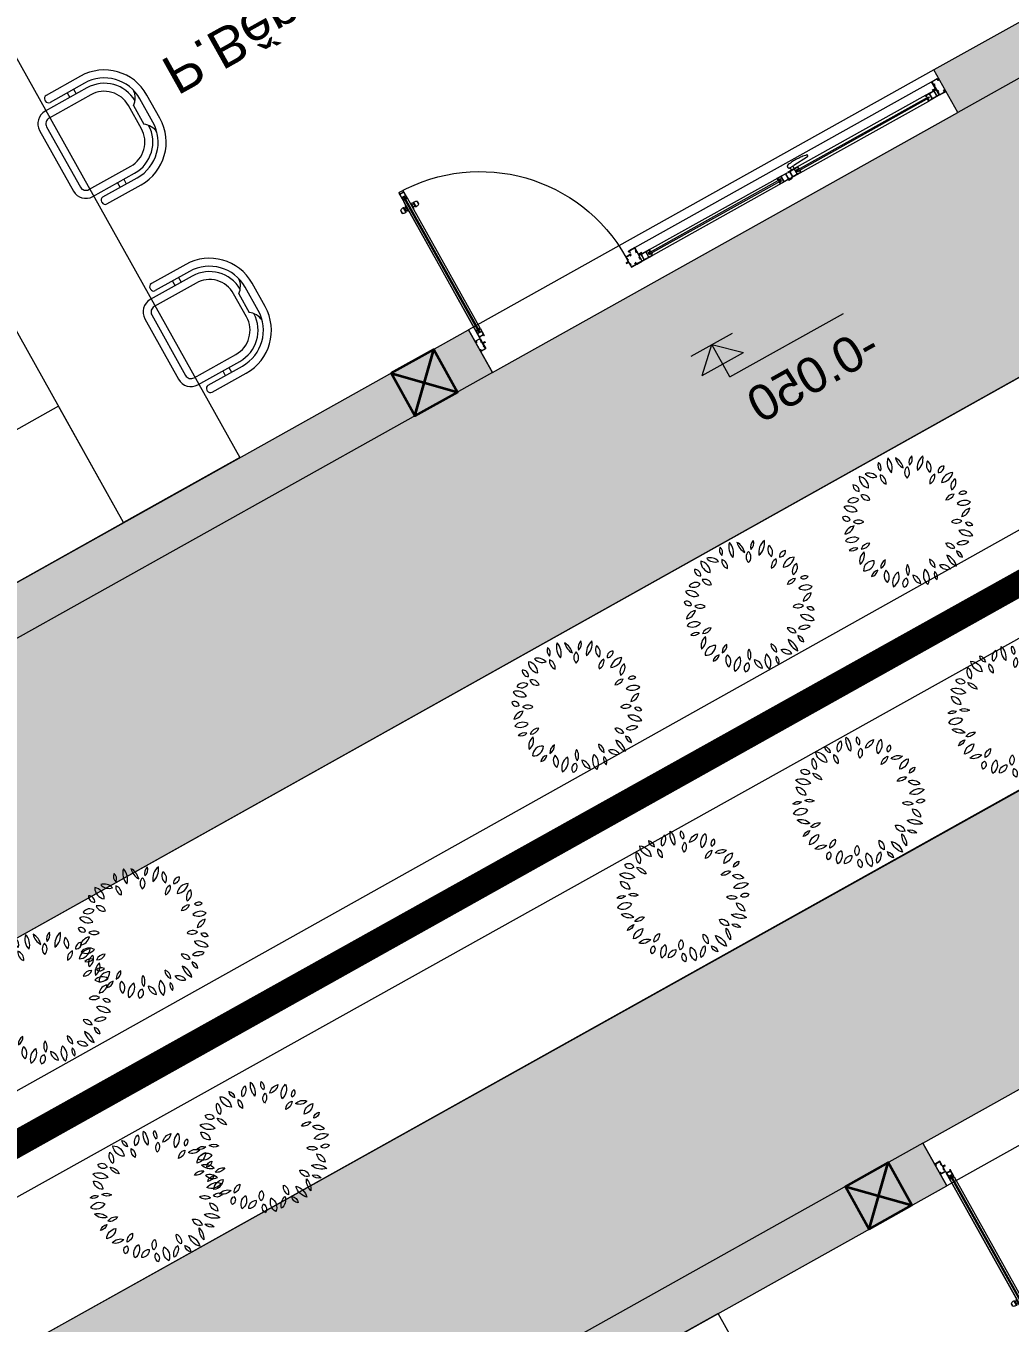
# Model space of a CAD drawing. Header units: millimetres. Extents: x 567980 to 569372, y 2065777 to 2066674.
# Drawn here: x 569090.04 to 569094.47, y 2066406.75 to 2066412.59 of the extents above; entities that cross this region are included whole.
import ezdxf
from ezdxf.enums import TextEntityAlignment as Align

# ---------------------------------------------------------------- set-up
doc = ezdxf.new("R2010")
doc.units = ezdxf.units.MM
doc.linetypes.add('CENTER', pattern=[3, 1.5, -0.5, 0.5, -0.5])
doc.linetypes.add('HIDDEN', pattern=[0.75, 0.5, -0.25])
for name, color, linetype, lineweight in [('A-COT VACH', 2, 'Continuous', 35), ('A-HATCH', 251, 'Continuous', 5), ('A-KY HIEU', 34, 'Continuous', 20), ('A-TEXT', 7, 'Continuous', 18), ('A-TUONG', 255, 'Continuous', 35), ('boDnv', 54, 'Continuous', 25), ('E- RANH GIOI', 1, 'CENTER', 13), ('E- THAY', 9, 'Continuous', 20), ('E- Tuong', 4, 'Continuous', 13), ('E-NoiThat', 32, 'Continuous', 9), ('i_Cay', 114, 'Continuous', 13), ('i_Hatch', 250, 'Continuous', 13), ('i_ThietBi', 32, 'Continuous', 13), ('LD-CUA', 146, 'Continuous', 13), ('LD-THAY', 9, 'Continuous', 13)]:
    doc.layers.add(name, color=color, linetype=linetype, lineweight=lineweight)
doc.layers.add('ChiaLo', color=128, linetype='CENTER')
doc.layers.add('loKBT', color=42, linetype='Continuous')
doc.styles.add('A1-arial', font='arial.ttf')
doc.styles.add('AA - Arial - Regular', font='arial.ttf', dxfattribs={"height": 250})
pattern_1 = [(29.1921812, (562643.520314, 2061542.252666), (-0.02438702664, 0.0436494322), []), (74.1921812, (562643.52031, 2061542.25267), (-0.1360729175, 0.038524811), [0.070710678, -0.1414213562])]

# ---------------------------------------------------------------- blocks, each defined once
blk = doc.blocks.new('NEN')
at = {"layer": 'ChiaLo', "ltscale": 5}
blk.add_lwpolyline([(407.9785, 44.494), (242.2673, -47.972)], dxfattribs=at)
at = {"layer": 'loKBT'}
for points in [[(400.7364, 57.6302), (393.9562, 59.5726), (380.5462, 52.0898), (390.2916, 34.6248), (407.9785, 44.494)], [(415.2206, 31.3578), (407.9785, 44.494), (390.2916, 34.6248), (400.037, 17.1598), (413.2683, 24.5428)]]:
    blk.add_lwpolyline(points, close=True, dxfattribs=at)
blk = doc.blocks.new('BT-01')
at = {"layer": 'E- RANH GIOI', "ltscale": 0.05}
blk.add_line((8003672.3, 959812), (7814005.9, 959899.6), dxfattribs=at)
at = {"layer": 'loKBT'}
for points in [[(8003755.9, 974804.4), (7998786.3, 979804), (7983437.7, 979811.1), (7983428.5, 959821.4), (8003672.3, 959812)], [(8003588.7, 944819.6), (8003672.3, 959812), (7983428.5, 959821.4), (7983419.3, 939831.6), (7998563.4, 939824.6)]]:
    blk.add_lwpolyline(points, close=True, dxfattribs=at)
blk = doc.blocks.new('mb-cay40')
at = {"color": 0, "linetype": 'ByBlock'}
for centre, radius, start, end in [((-427, 694), 54.1, 146.8151, 244.0193), ((-496, 675), 54.1, 326.8151, 64.0193), ((-300, 710), 100, 149.4737, 231.7586), ((-448, 683), 100, 329.4737, 51.7586), ((-231, 779), 98.1, 192.306, 259.6849), ((-344, 662), 98.1, 12.306, 79.6849), ((-136, 737), 62.9, 125.4093, 202.7101), ((-231, 764), 62.9, 305.4093, 22.7101), ((16, 684), 137, 133.8117, 194.3077), ((-211, 749), 137, 313.8117, 14.3077), ((113, 711), 137, 163.4642, 212.7906), ((-134, 676), 137, 343.4642, 32.7906), ((-542, 597), 98.1, 183.3189, 263.1904), ((-651, 494), 98.1, 3.3189, 83.1904), ((-554, 556), 69.9, 25.4537, 116.6852), ((-522, 648), 69.9, 205.4537, 296.6852), ((-390, 597), 66.9, 168.8066, 257.6391), ((-470, 545), 66.9, 348.8066, 77.6391), ((-148, 638), 79.7, 145.5248, 220.8327), ((-273, 631), 79.7, 325.5248, 40.8327), ((49, 562), 68.8, 103.8914, 198.9039), ((-33, 607), 68.8, 283.8914, 18.9039), ((138, 616), 80.6, 104.1004, 168.465), ((40, 710), 80.6, 284.1004, 348.465), ((230, 506), 141, 100.3005, 160.4476), ((72, 692), 141, 280.3005, 340.4476), ((260, 521), 76.9, 122.5817, 207.18), ((150, 551), 76.9, 302.5817, 27.18), ((-654, 503), 44.2, 163.4933, 274.4697), ((-693, 471), 44.2, 343.4933, 94.4697), ((300, 426), 53.5, 59.9815, 155.6676), ((278, 494), 53.5, 239.9815, 335.6676), ((-680, 301), 102, 69.7201, 135.6489), ((-718, 468), 102, 249.7201, 315.6489), ((-620, 357), 75.8, 22.5723, 98.3335), ((-561, 461), 75.8, 202.5723, 278.3335), ((213, 369), 79.6, 86.0282, 161.3698), ((143, 474), 79.6, 266.0282, 341.3698), ((320, 284), 110, 64.7353, 140.5781), ((282, 453), 110, 244.7353, 320.5781), ((-743, 226), 96, 30.9482, 110.5784), ((-695, 365), 96, 210.9482, 290.5784), ((359, 242), 79.1, 90.2529, 173.5221), ((280, 330), 79.1, 270.2529, 353.5221), ((-767, 152), 75.6, 44.2576, 108.5927), ((-736, 277), 75.6, 224.2576, 288.5927), ((-787, 176), 111, 280.8762, 345.4479), ((-659, 40), 111, 100.8762, 165.4479), ((-638, 119), 83.9, 60.5095, 129.292), ((-649, 257), 83.9, 240.5095, 309.292), ((243, 141), 78, 58.8748, 131.2135), ((232, 267), 78, 238.8748, 311.2135), ((293, 25), 97.6, 29.1952, 106.7189), ((350, 166), 97.6, 209.1952, 286.7189), ((344, 142), 53.6, 28.1981, 112.1918), ((371, 217), 53.6, 208.1981, 292.1918), ((-690, -39), 87.4, 54.9745, 151.3792), ((-716, 74), 87.4, 234.9745, 331.3792), ((159, -75), 77.3, 28.8072, 103.9199), ((208, 37), 77.3, 208.8072, 283.9199), ((314, -59), 90.4, 71.3712, 141.7535), ((272, 83), 90.4, 251.3712, 321.7535), ((-675, -123), 70, 71.8192, 140.0818), ((-707, -12), 70, 251.8192, 320.0818), ((-557, -163), 78, 113.4753, 203.456), ((-660, -123), 78, 293.4753, 23.456), ((-617, 21), 75, 267.1724, 337.2365), ((-551, -83), 75, 87.1724, 157.2365), ((133, -213), 116, 6.5487, 76.8911), ((275, -87), 116, 186.5487, 256.8911), ((243, -118), 50.7, 359.2557, 87.6287), ((296, -68), 50.7, 179.2557, 267.6287), ((-605, -147), 107, 271.6328, 352.0268), ((-496, -269), 107, 91.6328, 172.0268), ((-342, -221), 95.9, 122.8873, 186.7253), ((-489, -152), 95.9, 302.8873, 6.7253), ((-133, -236), 75.4, 148.7877, 221.5977), ((-253, -247), 75.4, 328.7877, 41.5977), ((-19, -211), 70.3, 353.65, 74.6514), ((70, -151), 70.3, 173.65, 254.6514), ((113, -290), 96.7, 38.6962, 106.2415), ((162, -137), 96.7, 218.6962, 286.2415), ((-473, -294), 49.3, 76.5419, 193.4774), ((-509, -257), 49.3, 256.5419, 13.4774), ((-314, -281), 91.1, 159.117, 230.3606), ((-457, -318), 91.1, 339.117, 50.3606), ((-220, -348), 109, 122.117, 201.7275), ((-379, -297), 109, 302.117, 21.7275), ((-170, -364), 62.5, 129.7475, 206.0709), ((-267, -343), 62.5, 309.7475, 26.0709), ((-160, -372), 84.6, 5.3196, 80.419), ((-61, -281), 84.6, 185.3196, 260.419), ((100, -278), 148, 165.2071, 218.3217), ((-159, -332), 148, 345.2071, 38.3217), ((110, -276), 64.3, 156.7754, 231.288), ((11, -301), 64.3, 336.7754, 51.288)]:
    blk.add_arc(centre, radius, start, end, dxfattribs=at)
blk = doc.blocks.new('AASS')
at = {"layer": 'i_ThietBi', "ltscale": 0.5}
for p, q in [((-124300685.4, 101895082.4), (-124300835.4, 101895082.4)), ((-124300685.4, 101895037.4), (-124300835.4, 101895037.4)), ((-124300820.4, 101894987.5), (-124300700.4, 101894987.5)), ((-124301110.4, 101894807.4), (-124301110.4, 101894586.3)), ((-124301065.4, 101894807.4), (-124301065.4, 101894586.3)), ((-124301035.4, 101894807.4), (-124301035.4, 101894537.4)), ((-124300485.4, 101894537.4), (-124300485.4, 101894807.4)), ((-124300455.4, 101894586.3), (-124300455.4, 101894807.4)), ((-124300410.4, 101894586.3), (-124300410.4, 101894807.4)), ((-124301065.4, 101894736.8), (-124301035.4, 101894736.8)), ((-124300485.4, 101894736.8), (-124300455.4, 101894736.8)), ((-124301065.4, 101894696.8), (-124301035.4, 101894696.8)), ((-124300485.4, 101894696.8), (-124300455.4, 101894696.8)), ((-124301090.4, 101894566.3), (-124301085.4, 101894566.3)), ((-124300435.4, 101894566.3), (-124300430.4, 101894566.3)), ((-124300955.4, 101894457.4), (-124300565.4, 101894457.4))]:
    blk.add_line(p, q, dxfattribs=at)
blk.add_lwpolyline([(-124300530.4, 101894537.4), (-124300530.4, 101894807.4, 0.414214), (-124300685.4, 101894962.4), (-124300835.4, 101894962.4, 0.414214), (-124300990.4, 101894807.4), (-124300990.4, 101894537.4, 0.414214), (-124300955.4, 101894502.4), (-124300565.4, 101894502.4, 0.414214)], format="xyb", close=True, dxfattribs=at)
for centre, radius, start, end in [((-124300835.4, 101894807.4), 275, 90, 180), ((-124300835.4, 101894807.4), 230, 90, 180), ((-124300902.7, 101894929.1), 100.8, 35.36106, 85.39359), ((-124300618.2, 101894929.1), 100.8, 94.60641, 144.63894), ((-124300685.4, 101894807.4), 275, 0, 90), ((-124300685.4, 101894807.4), 230, 0, 90), ((-124300835.4, 101894807.4), 200, 91.02827, 180), ((-124300685.4, 101894807.4), 200, 0, 88.97173), ((-124301090.4, 101894586.3), 20, 180, 270), ((-124301085.4, 101894586.3), 20, 270, 0), ((-124300435.4, 101894586.3), 20, 180, 270), ((-124300430.4, 101894586.3), 20, 270, 0), ((-124300955.4, 101894537.4), 80, 180, 270), ((-124300565.4, 101894537.4), 80, 270, 0)]:
    blk.add_arc(centre, radius, start, end, dxfattribs=at)
blk = doc.blocks.new('kkkk')
h = blk.add_hatch(color=250)
edge = h.paths.add_edge_path()
edge.add_line((333058.8, 105336.6), (333060.3, 105336.6))
edge.add_line((333060.3, 105336.6), (333060.3, 105341.6))
edge.add_line((333060.3, 105341.6), (333061.8, 105341.6))
edge.add_line((333061.8, 105341.6), (333061.8, 105371.6))
edge.add_line((333061.8, 105371.6), (333027.5, 105371.6))
edge.add_line((333027.5, 105371.6), (333027.5, 105386.6))
edge.add_line((333027.5, 105386.6), (333022.2, 105386.6))
edge.add_line((333022.2, 105386.6), (333022.2, 105383.6))
edge.add_line((333022.2, 105383.6), (333023.7, 105383.6))
edge.add_line((333023.7, 105383.6), (333023.7, 105385.1))
edge.add_line((333023.7, 105385.1), (333026, 105385.1))
edge.add_line((333026, 105385.1), (333026, 105378.1))
edge.add_line((333026, 105378.1), (333023.7, 105378.1))
edge.add_line((333023.7, 105378.1), (333023.7, 105379.6))
edge.add_line((333023.7, 105379.6), (333022.2, 105379.6))
edge.add_line((333022.2, 105379.6), (333022.2, 105376.6))
edge.add_line((333022.2, 105376.6), (333026, 105376.6))
edge.add_line((333026, 105376.6), (333026, 105371.6))
edge.add_line((333026, 105371.6), (332991.8, 105371.6))
edge.add_line((332991.8, 105371.6), (332991.8, 105341.6))
edge.add_line((332991.8, 105341.6), (332993.3, 105341.6))
edge.add_line((332993.3, 105341.6), (332993.3, 105336.6))
edge.add_line((332993.3, 105336.6), (332994.8, 105336.6))
edge.add_line((332994.8, 105336.6), (332994.8, 105341.6))
edge.add_line((332994.8, 105341.6), (333002.3, 105341.6))
edge.add_line((333002.3, 105341.6), (333002.3, 105343.1))
edge.add_line((333002.3, 105343.1), (332993.3, 105343.1))
edge.add_line((332993.3, 105343.1), (332993.3, 105370.1))
edge.add_line((332993.3, 105370.1), (333006.9, 105370.1))
edge.add_arc((333010, 105367.6), 3.97, 141.52264, 210)
edge.add_line((333006.6, 105365.7), (333007.9, 105366.4))
edge.add_arc((333010, 105367.6), 2.47, -390, -150, ccw=False)
edge.add_line((333012.1, 105366.4), (333013.4, 105365.7))
edge.add_arc((333010, 105367.6), 3.97, -30, 38.47736)
edge.add_line((333013.1, 105370.1), (333040.4, 105370.1))
edge.add_arc((333043.5, 105367.6), 3.97, 141.52264, 210)
edge.add_line((333040.1, 105365.7), (333041.4, 105366.4))
edge.add_arc((333043.5, 105367.6), 2.47, -390, -150, ccw=False)
edge.add_line((333045.6, 105366.4), (333046.9, 105365.7))
edge.add_arc((333043.5, 105367.6), 3.97, -30, 38.47736)
edge.add_line((333046.6, 105370.1), (333060.3, 105370.1))
edge.add_line((333060.3, 105370.1), (333060.3, 105343.1))
edge.add_line((333060.3, 105343.1), (333051.3, 105343.1))
edge.add_line((333051.3, 105343.1), (333051.3, 105341.6))
edge.add_line((333051.3, 105341.6), (333058.8, 105341.6))
edge.add_line((333058.8, 105341.6), (333058.8, 105336.6))
blk.add_lwpolyline([(333026, 105378.1), (333026, 105385.1), (333023.7, 105385.1), (333023.7, 105383.6), (333022.2, 105383.6), (333022.2, 105386.6), (333027.5, 105386.6), (333027.5, 105371.6), (333061.8, 105371.6), (333061.8, 105341.6), (333060.3, 105341.6), (333060.3, 105336.6), (333058.8, 105336.6), (333058.8, 105341.6), (333051.3, 105341.6), (333051.3, 105343.1), (333060.3, 105343.1), (333060.3, 105370.1), (333046.6, 105370.1, -0.30801), (333046.9, 105365.7), (333045.6, 105366.4, 1.732051), (333041.4, 105366.4), (333040.1, 105365.7, -0.30801), (333040.4, 105370.1), (333013.1, 105370.1, -0.30801), (333013.4, 105365.7), (333012.1, 105366.4, 1.732051), (333007.9, 105366.4), (333006.6, 105365.7, -0.30801), (333006.9, 105370.1), (332993.3, 105370.1), (332993.3, 105343.1), (333002.3, 105343.1), (333002.3, 105341.6), (332994.8, 105341.6), (332994.8, 105336.6), (332993.3, 105336.6), (332993.3, 105341.6), (332991.8, 105341.6), (332991.8, 105371.6), (333026, 105371.6), (333026, 105376.6), (333022.2, 105376.6), (333022.2, 105379.6), (333023.7, 105379.6), (333023.7, 105378.1)], format="xyb", close=True)
blk = doc.blocks.new('ccccc')
h = blk.add_hatch(color=250)
h.paths.add_polyline_path([(333034.3, 105325.3), (333084.3, 105325.3), (333084.3, 105326.8), (333077.7, 105326.8), (333077.7, 105353.8), (333084.3, 105353.8), (333084.3, 105355.3), (333034.3, 105355.3), (333034.3, 105346.7), (333035.8, 105346.7), (333035.8, 105353.8), (333052.1, 105353.8), (333052.1, 105326.8), (333035.8, 105326.8), (333035.8, 105333.9), (333034.3, 105333.9)])
h.paths.add_polyline_path([(333053.6, 105326.8), (333053.6, 105353.8), (333076.2, 105353.8), (333076.2, 105326.8)], flags=16)
for p, q in [((333034.3, 105346.7), (333035.8, 105346.7)), ((333034.3, 105333.9), (333035.8, 105333.9)), ((333052.1, 105353.8), (333052.1, 105326.8)), ((333053.6, 105353.8), (333053.6, 105326.8)), ((333076.2, 105353.8), (333076.2, 105326.8)), ((333077.7, 105353.8), (333077.7, 105326.8)), ((333084.3, 105355.3), (333084.3, 105353.8)), ((333084.3, 105326.8), (333084.3, 105325.3))]:
    blk.add_line(p, q)
for points in [[(333084.3, 105355.3), (333034.3, 105355.3), (333034.3, 105346.7)], [(333034.3, 105333.9), (333034.3, 105325.3), (333084.3, 105325.3)], [(333052.1, 105353.8), (333035.8, 105353.8), (333035.8, 105346.7)], [(333035.8, 105333.9), (333035.8, 105326.8), (333052.1, 105326.8)], [(333076.2, 105353.8), (333053.6, 105353.8)], [(333053.6, 105326.8), (333076.2, 105326.8)], [(333084.3, 105353.8), (333077.7, 105353.8)], [(333077.7, 105326.8), (333084.3, 105326.8)]]:
    blk.add_lwpolyline(points)
blk = doc.blocks.new('dasdsd')
at = {"linetype": 'HIDDEN', "ltscale": 0.05}
for p, q in [((-9.6, -15.9), (-9.6, 0)), ((9.6, 0), (-9.6, 0)), ((9.6, -15.9), (9.6, 0)), ((-16.3, -18.9), (-107.9, -23.1)), ((-10.5, -16.1), (-15.5, -18.7)), ((9.6, -15.9), (-9.6, -15.9))]:
    blk.add_line(p, q, dxfattribs=at)
for centre, radius, start, end in [((-106.3, -28.1), 5.22, 108.24331, 251.75669), ((-41, 286.6), 326.6, 258.17519, 278.89962), ((-16.3, -17), 1.95, 270, 297.19267), ((-9.6, -17.9), 1.95, 90, 117.19267), ((9.6, -26), 10.1, 270, 90)]:
    blk.add_arc(centre, radius, start, end, dxfattribs=at)
blk = doc.blocks.new('fffsf')
h = blk.add_hatch(color=250)
h.paths.add_polyline_path([(333183.8, 105395.8), (333133.8, 105395.8), (333133.8, 105394.3), (333140.5, 105394.3), (333140.5, 105367.3), (333133.8, 105367.3), (333133.8, 105364.3), (333118.8, 105364.3), (333118.8, 105361.3), (333135.3, 105361.3), (333135.3, 105365.8), (333183.8, 105365.8), (333183.8, 105374.4), (333182.3, 105374.4), (333182.3, 105367.3), (333166, 105367.3), (333166, 105394.3), (333182.3, 105394.3), (333182.3, 105387.2), (333183.8, 105387.2)])
h.paths.add_polyline_path([(333164.5, 105394.3), (333164.5, 105367.3), (333142, 105367.3), (333142, 105394.3)], flags=16)
for p, q in [((333133.8, 105395.8), (333133.8, 105394.3)), ((333140.5, 105394.3), (333140.5, 105367.3)), ((333142, 105394.3), (333142, 105367.3)), ((333164.5, 105394.3), (333164.5, 105367.3)), ((333166, 105394.3), (333166, 105367.3)), ((333183.8, 105387.2), (333182.3, 105387.2)), ((333183.8, 105374.4), (333182.3, 105374.4))]:
    blk.add_line(p, q)
for points in [[(333183.8, 105374.4), (333183.8, 105365.8), (333135.3, 105365.8), (333135.3, 105361.3), (333118.8, 105361.3)], [(333133.8, 105395.8), (333183.8, 105395.8), (333183.8, 105387.2)], [(333133.8, 105394.3), (333140.5, 105394.3)], [(333142, 105394.3), (333164.5, 105394.3)], [(333166, 105394.3), (333182.3, 105394.3), (333182.3, 105387.2)], [(333182.3, 105374.4), (333182.3, 105367.3), (333166, 105367.3)], [(333133.8, 105367.3), (333133.8, 105364.3), (333118.8, 105364.3), (333118.8, 105361.3)], [(333140.5, 105367.3), (333133.8, 105367.3)], [(333164.5, 105367.3), (333142, 105367.3)]]:
    blk.add_lwpolyline(points)
blk = doc.blocks.new('*U469')
for points in [[(88.4, 82.2), (88.4, 80.6), (77.2, 80.6), (77.2, 69.4), (88.4, 69.4), (88.4, 67.8, 0.240391), (91.1, 72), (80.2, 72), (80.2, 78), (91.1, 78, 0.240391)], [(747.7, 82.2), (747.7, 80.6), (758.9, 80.6), (758.9, 69.4), (747.7, 69.4), (747.7, 67.8, -0.240391), (745, 72), (755.9, 72), (755.9, 78), (745, 78, -0.240391)], [(853.5, 82.2), (853.5, 80.6), (842.3, 80.6), (842.3, 69.4), (853.5, 69.4), (853.5, 67.8, 0.240391), (856.3, 72), (845.3, 72), (845.3, 78), (856.3, 78, 0.240391)]]:
    blk.add_hatch(color=250).paths.add_polyline_path(points)
for p, q in [((798.1, 90), (44.5, 90)), ((798.1, 90), (88, 90)), ((88, 60), (798.1, 60)), ((803.1, 90), (1513.3, 90)), ((1513.3, 60), (803.1, 60)), ((35, 20), (1566.3, 20))]:
    blk.add_line(p, q)
for points in [[(88.4, 82.2), (88.4, 80.6), (77.2, 80.6), (77.2, 69.4), (88.4, 69.4), (88.4, 67.8, 0.240391), (91.1, 72), (80.2, 72), (80.2, 78), (91.1, 78, 0.240391)], [(747.7, 82.2), (747.7, 80.6), (758.9, 80.6), (758.9, 69.4), (747.7, 69.4), (747.7, 67.8, -0.240391), (745, 72), (755.9, 72), (755.9, 78), (745, 78, -0.240391)], [(853.5, 82.2), (853.5, 80.6), (842.3, 80.6), (842.3, 69.4), (853.5, 69.4), (853.5, 67.8, 0.240391), (856.3, 72), (845.3, 72), (845.3, 78), (856.3, 78, 0.240391)]]:
    blk.add_lwpolyline(points, format="xyb", close=True)
for points in [[(755.9, 72), (80.2, 72), (80.2, 78), (755.9, 78)], [(845.3, 72), (1521.1, 72), (1521.1, 78), (845.3, 78)]]:
    blk.add_lwpolyline(points, close=True)
at = {"rotation": 270}
blk.add_blockref('kkkk', (-105336.6, 333081.8), dxfattribs=at)
at = {"xscale": -1}
for name, p, rotation in [('ccccc', (333122.3, -105265.3), 359.9999999999902), ('fffsf', (-332330.7, 105455.8), 180.0000000001608), ('kkkk', (106937.9, 333081.8), 90)]:
    blk.add_blockref(name, p, dxfattribs=dict(at, rotation=rotation))
for p in [(-332286.2, -105265.3), (-331521.1, -105265.3)]:
    blk.add_blockref('ccccc', p)
at = {"xscale": -0.8000000000000002, "yscale": 0.8, "zscale": 0.8}
blk.add_blockref('dasdsd', (828.1, 60), dxfattribs=at)
blk = doc.blocks.new('khoatron')
for p, q in [((0, 0), (0, -5)), ((50, 0), (50, -5)), ((50, -5), (0, -5)), ((5, -26), (45, -26)), ((10.7, -49.9), (39.3, -49.9)), ((13, -18), (37, -18)), ((15, -5), (15, -18)), ((15.4, -53), (34.6, -53)), ((35, -5), (35, -18))]:
    blk.add_line(p, q)
for centre, radius, start, end in [((13, -26), 8, 90, 181.22648), ((61.7, -25), 56.7, 181.22648, 206.07117), ((15.4, -48), 5, 202.11754, 270), ((34.6, -48), 5, 270, 337.88246), ((37, -26), 8, 358.77352, 90), ((-11.7, -25), 56.7, 333.92883, 358.77352)]:
    blk.add_arc(centre, radius, start, end)
blk = doc.blocks.new('*U516')
for points in [[(42.8, -33.4), (44.4, -33.4), (44.4, -22.2), (55.6, -22.2), (55.6, -33.4), (57.2, -33.4, -0.240391), (53, -36.1), (53, -25.2), (47, -25.2), (47, -36.1, -0.240391)], [(42.8, -928.3), (44.4, -928.3), (44.4, -939.5), (55.6, -939.5), (55.6, -928.3), (57.2, -928.3, 0.240391), (53, -925.5), (53, -936.5), (47, -936.5), (47, -925.5, 0.240391)]]:
    blk.add_hatch(color=250).paths.add_polyline_path(points)
for p, q in [((35, -928.7), (35, 10.5)), ((35, -921.7), (35, -33)), ((65, -33), (65, -928.7))]:
    blk.add_line(p, q)
for points in [[(42.8, -33.4), (44.4, -33.4), (44.4, -22.2), (55.6, -22.2), (55.6, -33.4), (57.2, -33.4, -0.240391), (53, -36.1), (53, -25.2), (47, -25.2), (47, -36.1, -0.240391)], [(42.8, -928.3), (44.4, -928.3), (44.4, -939.5), (55.6, -939.5), (55.6, -928.3), (57.2, -928.3, 0.240391), (53, -925.5), (53, -936.5), (47, -936.5), (47, -925.5, 0.240391)]]:
    blk.add_lwpolyline(points, format="xyb", close=True)
blk.add_lwpolyline([(53, -936.5), (53, -25.2), (47, -25.2), (47, -936.5)], close=True)
blk.add_arc((35, 20), 1001.7, 270.10392, 0)
at = {"xscale": -1}
for name, p, rotation in [('kkkk', (-105336.6, -332971.8), 270), ('ccccc', (105390.3, 332105.6), 89.99999999993629)]:
    blk.add_blockref(name, p, dxfattribs=dict(at, rotation=rotation))
for name, p, rotation in [('kkkk', (106408.3, -332971.8), 90), ('ccccc', (105390.3, -333067.3), 89.99999999993624)]:
    blk.add_blockref(name, p, dxfattribs=dict(rotation=rotation))
at = {"yscale": 0.8, "zscale": 0.8}
for p, xscale, rotation in [((35, -893.7), -0.8, 269.9999999999363), ((65, -893.7), 0.8, 89.99999999993624)]:
    blk.add_blockref('khoatron', p, dxfattribs=dict(at, xscale=xscale, rotation=rotation))
blk = doc.blocks.new('COT220')
at = {"layer": 'i_Hatch'}
h = blk.add_hatch(color=256, dxfattribs=at)
h.dxf.hatch_style = 1
h.paths.add_polyline_path([(-124343785.7, 101818213.4), (-124343565.7, 101818213.4), (-124343565.7, 101818433.4), (-124343785.7, 101818433.4)])
at = {"layer": 'A-COT VACH'}
for p, q in [((-124343785.7, 101818433.4), (-124343565.7, 101818213.4)), ((-124343785.7, 101818213.4), (-124343565.7, 101818433.4))]:
    blk.add_line(p, q, dxfattribs=at)
blk.add_lwpolyline([(-124343785.7, 101818213.4), (-124343565.7, 101818213.4), (-124343565.7, 101818433.4), (-124343785.7, 101818433.4)], close=True, dxfattribs=at)
blk = doc.blocks.new('LUOICOT A-BT2')
at = {"layer": 'E- Tuong'}
blk.add_blockref('COT220', (131378670.7, -100959102.1), dxfattribs=at)
blk = doc.blocks.new('TANG 1 BT2')
at = {"layer": 'A-HATCH'}
h = blk.add_hatch(color=256, dxfattribs=at)
h.dxf.hatch_style = 1
h.paths.add_polyline_path([(7034885, 743950), (7031305, 743950), (7031305, 743950), (7031305, 743730), (7031085, 743730), (7031085, 742615), (7031305, 742615), (7031305, 743130), (7031510, 743130), (7031510, 743730), (7034885, 743730), (7034885, 743730)])
h.paths.add_polyline_path([(7031455, 743185), (7031305, 743185), (7031305, 743730), (7031455, 743730)], flags=16)
h.paths.add_polyline_path([(7035285, 743950), (7034885, 743950), (7034885, 743730), (7035285, 743730)])
h.paths.add_polyline_path([(7039685, 743950), (7037685, 743950), (7037685, 743730), (7039685, 743730)])
h.paths.add_polyline_path([(7039905, 743730), (7039905, 743730), (7039685, 743730), (7039685, 743230), (7039905, 743230)])
h.paths.add_polyline_path([(7039905, 742030), (7039685, 742030), (7039685, 740900), (7039685, 740994.9), (7039905, 740994.9)])
h.paths.add_polyline_path([(7039905, 739794.9), (7039685, 739794.9), (7039685, 739250), (7039905, 739250)])
h.paths.add_polyline_path([(7039685, 739250), (7037635, 739250), (7037634.9, 739590), (7037525, 739590), (7037525, 738162.5), (7037745, 738162.5), (7037745, 739030), (7039685, 739030)])
h.paths.add_polyline_path([(7040124.9, 739450), (7039905, 739450), (7039905, 739250), (7039905, 739030), (7039685, 739030), (7039562.5, 739030), (7039562.5, 738810), (7040124.9, 738810)])
h.paths.add_polyline_path([(7034885, 739140), (7034105, 739140), (7034105, 739250), (7033995, 739250), (7033995, 739140), (7031305, 739140), (7031305, 739030), (7031865, 739030), (7031865, 738029.9), (7032085, 738029.9), (7032085, 739030), (7034885, 739030)])
h.paths.add_polyline_path([(7034105, 740450), (7031305, 740450), (7031305, 741815), (7031085, 741815), (7031085, 739250), (7031305, 739250), (7031305, 740340), (7033995, 740340), (7033995, 740050), (7034105, 740050), (7034105, 740230)])
h.paths.add_polyline_path([(7032085, 736229.9), (7031865, 736229.9), (7031865, 735230), (7031305, 735230), (7031305, 735120), (7031455, 735120), (7031455, 734775), (7031305, 734775), (7031305, 735010), (7031305, 735010), (7031085, 735010), (7031085, 734610), (7031305, 734610), (7031305, 734720), (7031510, 734720), (7031510, 735120), (7033974.9, 735120), (7033974.9, 735230), (7032085, 735230)])
h.paths.add_polyline_path([(7034885, 735010), (7034885, 735120), (7034774.9, 735120), (7034774.9, 735230), (7034885, 735230), (7034885, 735230), (7035105, 735230), (7035395, 735230), (7035395, 735010), (7034995, 735010)])
h.paths.add_polyline_path([(7034995, 735010), (7034885, 735010), (7034885, 729329.5), (7034995, 729329.5), (7034995, 729479.5), (7035340, 729479.5), (7035340, 729329.5), (7034505, 729329.5), (7034505, 729109.5), (7035470.1, 729109.5), (7035470.1, 729329.5), (7035395, 729329.5), (7035395, 729534.5), (7034995, 729534.5)])
h.paths.add_polyline_path([(7039685, 735230), (7037745, 735230), (7037745, 735962.5), (7037525, 735962.5), (7037525, 735010), (7039685, 735010), (7039685, 735010)])
h.paths.add_polyline_path([(7040124.9, 735450), (7039562.4, 735450), (7039562.4, 735230), (7039685, 735230), (7039905, 735230), (7039905, 735010), (7039905, 734810), (7040124.9, 734810)])
h.paths.add_polyline_path([(7039905, 735010), (7039685, 735010), (7039685, 734610), (7039905, 734610)])
h.paths.add_polyline_path([(7039905, 733410), (7039685, 733410), (7039685, 731580), (7039795, 731470), (7039905, 731580)])
h.paths.add_polyline_path([(7039905, 731360), (7039905, 731360), (7039685, 731360), (7039685, 731451.1), (7039190.1, 730956.1), (7039345.7, 730800.5)])
h.paths.add_polyline_path([(7031305, 730524.5), (7031085, 730524.5), (7031085, 733810), (7031305, 733810)])
h.paths.add_polyline_path([(7031305, 729724.5), (7031085, 729724.5), (7031085, 729109.5), (7031685, 729109.5), (7031685, 729329.5), (7031305, 729329.5)])
h.paths.add_polyline_path([(7037655.2, 729109.5), (7037435.2, 729109.5), (7037070.1, 729109.5), (7037070.1, 729329.5), (7037435.2, 729329.5), (7037435.2, 729329.5), (7037564, 729329.5), (7038058.9, 729824.5), (7038214.5, 729669), (7037655.2, 729109.5)])
at = {"layer": 'E- THAY'}
blk.add_lwpolyline([(7035285, 743950), (7037685, 743950), (7037685, 743730), (7035285, 743730)], close=True, dxfattribs=at)
at = {"layer": 'E- Tuong'}
for p, q in [((7035285, 743950), (7031085, 743950)), ((7035285, 743730), (7035285, 743950)), ((7035285, 743950), (7035285, 743730)), ((7035285, 743730), (7035285, 743950)), ((7035285, 743950), (7035285, 743950)), ((7037685, 743950), (7037685, 743730)), ((7039905, 743950), (7037685, 743950)), ((7031510, 743730), (7035285, 743730)), ((7035285, 743730), (7035285, 743730)), ((7039685, 743730), (7037685, 743730))]:
    blk.add_line(p, q, dxfattribs=at)
at = {"layer": 'E-NoiThat'}
for p, q in [((7031905, 743730), (7033505, 743730)), ((7033505, 743730), (7033505, 743130)), ((7033505, 743130), (7031905, 743130))]:
    blk.add_line(p, q, dxfattribs=at)
blk.add_lwpolyline([(7033505, 743730), (7033505, 741600), (7034105, 741600), (7034105, 743730)], close=True, dxfattribs=at)
at = {"layer": 'E- Tuong', "xscale": -0.8, "yscale": 0.8, "zscale": 0.8, "rotation": 270}
for p in [(-74481529.5, 100183739.9), (-74481529.5, 100182768.9)]:
    blk.add_blockref('AASS', p, dxfattribs=at)
at = {"layer": 'i_Hatch', "color": 252, "transparency": 33554687}
blk.add_blockref('LUOICOT A-BT2', (0, -115381.2), dxfattribs=at)
at = {"layer": 'LD-CUA'}
blk.add_blockref('*U469', (7036083.8, 743751.5), dxfattribs=at)
at = {"layer": 'LD-CUA', "xscale": 0.7500000000001072, "yscale": 0.7500000000001072, "zscale": 0.7500000000001072}
blk.add_blockref('*U516', (7035285, 743774), dxfattribs=at)
at = {"layer": 'A-TEXT', "style": 'AA - Arial - Regular'}
blk.add_text('P.Bếp + Ăn', height=175, dxfattribs=at).set_placement((7035276, 742083.5), align=Align.MIDDLE_CENTER)
blk = doc.blocks.new('MB TANG 1 BT2')
at = {"layer": 'LD-THAY', "xscale": 1.000536784354254, "yscale": 1.000536784354254, "zscale": 1.000536784354254, "rotation": 0.02648139157141569}
blk.add_blockref('TANG 1 BT2', (-3429.4, -3650.7), dxfattribs=at)
blk = doc.blocks.new('cotxaytho')
at = {"layer": 'A-KY HIEU'}
h = blk.add_hatch(color=256, dxfattribs=at)
h.paths.add_polyline_path([(200, 188), (0, 188), (0, 0)])
h.paths.add_polyline_path([(0, 188), (-200, 188), (0, 0)])
for p, q in [((0, 312), (0, 0)), ((0, 312), (1100, 312)), ((-200, 188), (0, 0)), ((-200, 188), (200, 188)), ((0, 0), (200, 188)), ((-200, 0), (200, 0))]:
    blk.add_line(p, q, dxfattribs=at)
at = {"color": 6, "style": 'A1-arial'}
blk.add_attdef('-0.050', (35, 402), '', height=250, dxfattribs=at)

msp = doc.modelspace()

# ---------------------------------------------------------------- block references
at = {"layer": 'boDnv'}
msp.add_blockref('NEN', (568697.4807, 2066371.6973), dxfattribs=at)

# ---------------------------------------------------------------- next in the draw order: hatches: boundary and pattern name
at = {"layer": 'i_Hatch', "transparency": 33554687}
h = msp.add_hatch(dxfattribs=at)
h.set_pattern_fill('DOLMIT', color=256, scale=0.2, angle=29.19218, double=1)
h.set_pattern_definition(pattern_1)
h.paths.add_polyline_path([(569088.0207, 2066407.3764), (569081.7916, 2066418.5136), (569082.8209, 2066419.0893), (569084.1956, 2066416.6314), (569084.1956, 2066416.6314), (569086.0496, 2066413.3167), (569088.4744, 2066408.9814), (569094.6589, 2066412.4405), (569095.2346, 2066411.4112)])
h = msp.add_hatch(dxfattribs=at)
h.set_pattern_fill('DOLMIT', color=256, scale=0.2, angle=29.19218, double=1)
h.set_pattern_definition(pattern_1)
h.paths.add_polyline_path([(569088.0207, 2066407.3764), (569081.7916, 2066418.5136), (569082.8209, 2066419.0893), (569084.1956, 2066416.6314), (569084.1956, 2066416.6314), (569086.0496, 2066413.3167), (569088.4744, 2066408.9814), (569094.6589, 2066412.4405), (569095.2346, 2066411.4112)])
h = msp.add_hatch(dxfattribs=at)
h.set_pattern_fill('DOLMIT', color=256, scale=0.2, angle=29.19218, double=1)
h.set_pattern_definition(pattern_1)
h.paths.add_polyline_path([(569088.8086, 2066405.9663), (569095.0274, 2066394.8233), (569096.0573, 2066395.398), (569094.6848, 2066397.8572), (569094.6848, 2066397.8572), (569092.8339, 2066401.1737), (569090.4132, 2066405.5112), (569096.6009, 2066408.9645), (569096.0262, 2066409.9944)])
h = msp.add_hatch(dxfattribs=at)
h.set_pattern_fill('DOLMIT', color=256, scale=0.2, angle=29.19218, double=1)
h.set_pattern_definition(pattern_1)
h.paths.add_polyline_path([(569088.8086, 2066405.9663), (569095.0274, 2066394.8233), (569096.0573, 2066395.398), (569094.6848, 2066397.8572), (569094.6848, 2066397.8572), (569092.8339, 2066401.1737), (569090.4132, 2066405.5112), (569096.6009, 2066408.9645), (569096.0262, 2066409.9944)])

# ---------------------------------------------------------------- next in the draw order: linework, layer by layer
at = {"layer": 'A-TUONG', "elevation": -0.0003}
for points in [[(569087.7055, 2066406.261), (569105.3715, 2066416.1469), (569098.1361, 2066429.2687), (569091.3545, 2066431.2179), (569077.9476, 2066423.7074), (569087.7055, 2066406.261)], [(569087.7055, 2066406.261), (569105.3715, 2066416.1469), (569098.1361, 2066429.2687), (569091.3545, 2066431.2179), (569077.9476, 2066423.7074), (569087.7055, 2066406.261)], [(569087.6935, 2066406.2825), (569105.373, 2066416.1442), (569112.63, 2066403.0335), (569110.6595, 2066396.2076), (569097.4353, 2066388.8272), (569087.6935, 2066406.2825)], [(569087.6935, 2066406.2825), (569105.373, 2066416.1442), (569112.63, 2066403.0335), (569110.6595, 2066396.2076), (569097.4353, 2066388.8272), (569087.6935, 2066406.2825)]]:
    msp.add_lwpolyline(points, dxfattribs=at)
at = {"layer": 'ChiaLo', "ltscale": 5, "elevation": -0.0003}
msp.add_lwpolyline([(569106.1337, 2066416.5688), (568939.6409, 2066323.655)], dxfattribs=at)
msp.add_lwpolyline([(569106.1337, 2066416.5688), (568939.6409, 2066323.655)], dxfattribs=at)
msp.add_lwpolyline([(569106.1337, 2066416.5688), (568939.6409, 2066323.655)], dxfattribs=at)
at = {"layer": 'E- RANH GIOI', "ltscale": 0.05, "const_width": 0.0999, "elevation": -0.0003}
for points in [[(569105.3715, 2066416.1469), (569087.7055, 2066406.261), (569077.9476, 2066423.7074), (569091.3545, 2066431.2179), (569098.1361, 2066429.2687)], [(569105.3715, 2066416.1469), (569087.7055, 2066406.261), (569077.9476, 2066423.7074), (569091.3545, 2066431.2179), (569098.1361, 2066429.2687)], [(569105.373, 2066416.1442), (569087.6935, 2066406.2825), (569097.4353, 2066388.8272), (569110.6595, 2066396.2076), (569112.63, 2066403.0335)], [(569105.373, 2066416.1442), (569087.6935, 2066406.2825), (569097.4353, 2066388.8272), (569110.6595, 2066396.2076), (569112.63, 2066403.0335)]]:
    msp.add_lwpolyline(points, close=True, dxfattribs=at)
at = {"layer": 'LD-THAY'}
msp.add_line((569088.0207, 2066407.3764, -0.0003), (569104.2095, 2066416.436, -0.0003), dxfattribs=at)
msp.add_line((569088.0207, 2066407.3764, -0.0003), (569104.2095, 2066416.436, -0.0003), dxfattribs=at)
at = {"layer": 'LD-THAY', "elevation": -0.0003}
for points in [[(569087.7055, 2066406.261), (569105.3715, 2066416.1469), (569098.1361, 2066429.2687), (569091.3545, 2066431.2179), (569077.9476, 2066423.7074), (569087.7055, 2066406.261)], [(569087.7055, 2066406.261), (569105.3715, 2066416.1469), (569098.1361, 2066429.2687), (569091.3545, 2066431.2179), (569077.9476, 2066423.7074), (569087.7055, 2066406.261)], [(569096.1506, 2066413.2747), (569095.1823, 2066412.7332), (569095.758, 2066411.7039), (569089.0501, 2066407.9521), (569082.5282, 2066419.6127), (569082.5282, 2066419.6127), (569081.1563, 2066422.0655), (569088.6406, 2066426.2515), (569088.8366, 2066426.3612), (569091.3246, 2066421.9128), (569091.8439, 2066422.2032), (569094.8005, 2066416.9171), (569094.2771, 2066416.6244), (569096.1506, 2066413.2747)], [(569096.1506, 2066413.2747), (569095.1823, 2066412.7332), (569095.758, 2066411.7039), (569089.0501, 2066407.9521), (569082.5282, 2066419.6127), (569082.5282, 2066419.6127), (569081.1563, 2066422.0655), (569088.6406, 2066426.2515), (569088.8366, 2066426.3612), (569091.3246, 2066421.9128), (569091.8439, 2066422.2032), (569094.8005, 2066416.9171), (569094.2771, 2066416.6244), (569096.1506, 2066413.2747)], [(569080.0923, 2066423.9679), (569079.7996, 2066424.4912), (569078.2469, 2066423.6228), (569087.7901, 2066406.5603), (569105.0598, 2066416.2244), (569104.1493, 2066417.8755)], [(569080.0923, 2066423.9679), (569079.7996, 2066424.4912), (569078.2469, 2066423.6228), (569087.7901, 2066406.5603), (569105.0598, 2066416.2244), (569104.1493, 2066417.8755)], [(569087.6935, 2066406.2825), (569105.373, 2066416.1442), (569112.63, 2066403.0335), (569110.6595, 2066396.2076), (569097.4353, 2066388.8272), (569087.6935, 2066406.2825)], [(569087.6935, 2066406.2825), (569105.373, 2066416.1442), (569112.63, 2066403.0335), (569110.6595, 2066396.2076), (569097.4353, 2066388.8272), (569087.6935, 2066406.2825)], [(569098.7814, 2066390.517), (569099.0736, 2066389.9933), (569097.5201, 2066389.1263), (569087.9927, 2066406.1977), (569105.2756, 2066415.8381), (569106.0088, 2066414.4746)], [(569098.7814, 2066390.517), (569099.0736, 2066389.9933), (569097.5201, 2066389.1263), (569087.9927, 2066406.1977), (569105.2756, 2066415.8381), (569106.0088, 2066414.4746)], [(569098.7814, 2066390.517), (569097.7515, 2066389.9422), (569088.8086, 2066405.9663), (569105.01, 2066415.0031), (569105.4685, 2066414.1647), (569105.9887, 2066414.4515)], [(569098.7814, 2066390.517), (569097.7515, 2066389.9422), (569088.8086, 2066405.9663), (569105.01, 2066415.0031), (569105.4685, 2066414.1647), (569105.9887, 2066414.4515)], [(569098.0933, 2066409.7975), (569097.1246, 2066409.2568), (569096.5498, 2066410.2866), (569089.8384, 2066406.541), (569096.3495, 2066394.8744), (569096.3495, 2066394.8744), (569097.7191, 2066392.4203), (569105.2073, 2066396.5994), (569105.4034, 2066396.7088), (569102.9195, 2066401.1596), (569103.439, 2066401.4495), (569100.4873, 2066406.7384), (569099.9637, 2066406.4461), (569098.0933, 2066409.7975)], [(569098.0933, 2066409.7975), (569097.1246, 2066409.2568), (569096.5498, 2066410.2866), (569089.8384, 2066406.541), (569096.3495, 2066394.8744), (569096.3495, 2066394.8744), (569097.7191, 2066392.4203), (569105.2073, 2066396.5994), (569105.4034, 2066396.7088), (569102.9195, 2066401.1596), (569103.439, 2066401.4495), (569100.4873, 2066406.7384), (569099.9637, 2066406.4461), (569098.0933, 2066409.7975)]]:
    msp.add_lwpolyline(points, dxfattribs=at)

# ---------------------------------------------------------------- next in the draw order: block references
at = {"layer": 'A-KY HIEU', "extrusion": (0, 0, -1)}
ref = msp.add_blockref('cotxaytho', (-569093.1294, 2066411.1552, 0.0003), dxfattribs=dict(at, xscale=0.0005330472019282422, yscale=0.0005330472019282422, zscale=-0.0005330472019282421, rotation=150.7813373756499))
ref.add_attrib('-0.050', '-0.050', dxfattribs={"layer": 'A-TEXT', "color": 6, "height": 0.15991, "rotation": 209.2145, "style": 'A1-arial', "text_generation_flag": 4}).set_placement((569093.9232, 2066411.0645, -0.0003), align=Align.BOTTOM_LEFT)
ref = msp.add_blockref('cotxaytho', (-569093.1294, 2066411.1552, 0.0003), dxfattribs=dict(at, xscale=0.0005330472019282422, yscale=0.0005330472019282422, zscale=-0.0005330472019282421, rotation=150.7813373756499))
ref.add_attrib('-0.050', '-0.050', dxfattribs={"layer": 'A-TEXT', "color": 6, "height": 0.15991, "rotation": 209.2145, "style": 'A1-arial', "text_generation_flag": 4}).set_placement((569093.9232, 2066411.0645, -0.0003), align=Align.BOTTOM_LEFT)
at = {"layer": 'i_Cay'}
for p, xscale, yscale, zscale, rotation in [((569094.147, 2066410.323, -0.0003), 0.0004997317518149988, 0.0004997317518149988, 0.0004997317518149988, 29.2186626243501), ((569094.147, 2066410.323, -0.0003), 0.0004997317518149988, 0.0004997317518149988, 0.0004997317518149988, 29.2186626243501), ((569093.4333, 2066409.9421, -0.0003), 0.0004997317518149988, 0.0004997317518149988, 0.0004997317518149988, 29.2186626243501), ((569093.4333, 2066409.9421, -0.0003), 0.0004997317518149988, 0.0004997317518149988, 0.0004997317518149988, 29.2186626243501), ((569092.6571, 2066409.4897, -0.0003), 0.0004997317518149988, 0.0004997317518149988, 0.0004997317518149988, 29.2186626243501), ((569092.6571, 2066409.4897, -0.0003), 0.0004997317518149988, 0.0004997317518149988, 0.0004997317518149988, 29.2186626243501), ((569094.5294, 2066409.6386, -0.0003), -0.0004997317518149991, 0.0004997317518149989, 0.0004997317518149989, 209.1656998412072), ((569094.5294, 2066409.6386, -0.0003), -0.0004997317518149991, 0.0004997317518149989, 0.0004997317518149989, 209.1656998412072), ((569093.8309, 2066409.2305, -0.0003), -0.0004997317518149991, 0.0004997317518149989, 0.0004997317518149989, 209.1656998412072), ((569093.8309, 2066409.2305, -0.0003), -0.0004997317518149991, 0.0004997317518149989, 0.0004997317518149989, 209.1656998412072), ((569093.0387, 2066408.8067, -0.0003), -0.0004997317518149991, 0.0004997317518149989, 0.0004997317518149989, 209.1656998412072), ((569093.0387, 2066408.8067, -0.0003), -0.0004997317518149991, 0.0004997317518149989, 0.0004997317518149989, 209.1656998412072), ((569090.7046, 2066408.4725, -0.0003), 0.0004997317518149988, 0.0004997317518149988, 0.0004997317518149988, 29.2186626243501), ((569090.7046, 2066408.4725, -0.0003), 0.0004997317518149988, 0.0004997317518149988, 0.0004997317518149988, 29.2186626243501), ((569090.2637, 2066408.1774, -0.0003), 0.0004997317518149988, 0.0004997317518149988, 0.0004997317518149988, 29.2186626243501), ((569090.2637, 2066408.1774, -0.0003), 0.0004997317518149988, 0.0004997317518149988, 0.0004997317518149988, 29.2186626243501), ((569091.149, 2066407.6772, -0.0003), -0.0004997317518149991, 0.0004997317518149989, 0.0004997317518149989, 209.1656998412072), ((569091.149, 2066407.6772, -0.0003), -0.0004997317518149991, 0.0004997317518149989, 0.0004997317518149989, 209.1656998412072), ((569090.6665, 2066407.4564, -0.0003), -0.0004997317518149991, 0.0004997317518149989, 0.0004997317518149989, 209.1656998412072), ((569090.6665, 2066407.4564, -0.0003), -0.0004997317518149991, 0.0004997317518149989, 0.0004997317518149989, 209.1656998412072)]:
    msp.add_blockref('mb-cay40', p, dxfattribs=dict(at, xscale=xscale, yscale=yscale, zscale=zscale, rotation=rotation))
at = {"layer": 'LD-THAY', "extrusion": (0, 0, -1)}
for p, xscale, yscale, zscale, rotation in [((-562592.335, 2063627.5848, 0.0003), 0.0009994635036299976, 0.0009994635036299976, -0.0009994635036299979, 150.7813373756499), ((-562592.335, 2063627.5848, 0.0003), 0.0009994635036299976, 0.0009994635036299976, -0.0009994635036299979, 150.7813373756499), ((-563316.4252, 2062331.5626, 0.0003), -0.0009994635036299974, 0.0009994635036299979, -0.0009994635036299974, 330.8343001587928), ((-563316.4252, 2062331.5626, 0.0003), -0.0009994635036299974, 0.0009994635036299979, -0.0009994635036299974, 330.8343001587928)]:
    msp.add_blockref('MB TANG 1 BT2', p, dxfattribs=dict(at, xscale=xscale, yscale=yscale, zscale=zscale, rotation=rotation))
at = {"layer": 'loKBT', "xscale": 0.001000000000001394, "yscale": 0.001000000000001394, "zscale": 0.001000000000001394, "rotation": 29.19218123277868}
msp.add_blockref('BT-01', (562586.395, 2061674.5278, -0.0003), dxfattribs=at)
msp.add_blockref('BT-01', (562586.395, 2061674.5278, -0.0003), dxfattribs=at)

doc.saveas('drawing.dxf')
